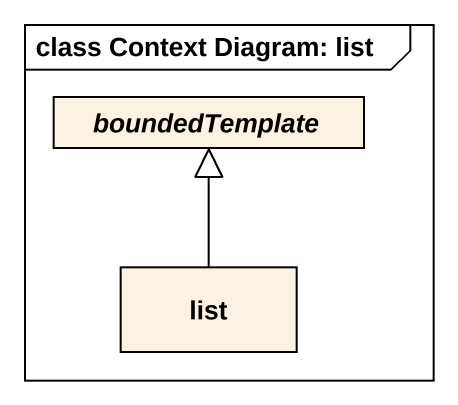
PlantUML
@startuml
mainframe class Context Diagram: list
hide circle
hide empty members
abstract class boundedTemplate
class list
list -up-|> boundedTemplate
@enduml
